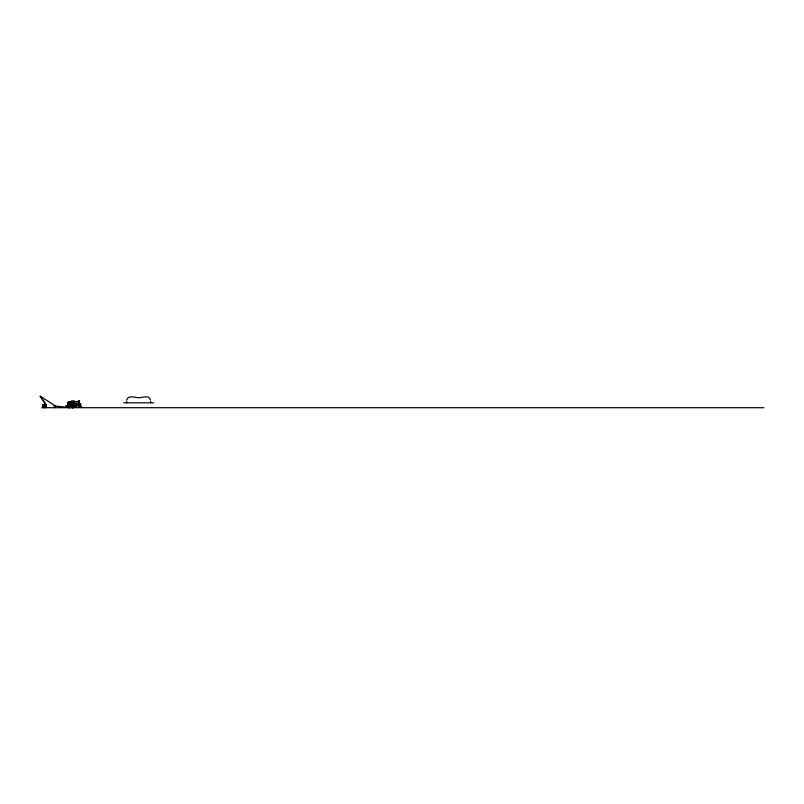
<?xml version="1.0" encoding="UTF-8"?>
<svg xmlns="http://www.w3.org/2000/svg" width="804" height="804" viewBox="0 0 804 804"><rect width="100%" height="100%" fill="white"/><g stroke="black" fill="none" stroke-linecap="round" stroke-linejoin="round"><path stroke-width="1.21" d="M68.591 402.874L67.214 406.191L66.179 405.688L66.209 407.216L69.255 406.231L66.873 406.271L68.38 403.608L69.305 403.196L69.315 404.271L68.44 402.864L69.033 402.01M75.325 405.256L75.586 404.764M78.199 405.467L80.239 405.467L80.34 403.829L70.38 403.829M68.631 403.025C66.38 409.427 66.511 404.754 67.064 406.613M68.772 402.221C70.109 403.467 68.089 404.04 69.033 402.221M68.802 403.829L68.662 403.085L68.762 404.181M69.285 403.166C68.129 404.593 69.144 400.734 69.295 404.563L68.481 404.563C69.043 400.513 67.998 405.367 69.124 402.673M71.868 406.09L71.204 406.07M73.888 404.08L73.214 404.07M69.124 403.467L68.581 403.568L69.445 403.457M80.048 404L79.918 404.955L77.908 405.688M69.596 402.402C67.013 401.307 69.898 406.241 68.481 402.864M68.923 403.136L69.043 402.372L69.174 403.417M69.285 402.874L68.782 402.543M75.928 405.367L75.043 405.337L75.556 405.246M80.822 407.045L80.34 403.829M68.481 403.98L68.631 403.176L66.611 406.402M69.124 403.809L68.481 404.171M66.752 406.603L66.903 406.492M68.149 402.995L68.34 402.332M68.923 403.538L68.712 403.025M68.933 402.935L69.104 402.543M66.993 406.05L67.355 405.96M68.631 403.176L68.692 403.719L68.149 403.015M75.958 405.477C74.842 402.151 75.254 411.156 70.159 406.281C68.682 403.357 73.345 400.995 74.832 403.909L74.883 406.281L73.104 407.698M69.023 404.181L68.993 403.698M71.868 404.191L71.204 404.211M73.144 405.94L73.888 406.512L73.204 406.201M68.782 403.276L68.752 403.799M70.742 405.688L75.586 405.94L75.586 404.342L72.802 404.311M75.465 405.397L75.586 404.884M70.38 405.327L70.38 407.025C69.033 408.894 65.838 406.09 68.018 405.688M68.139 405.568L68.28 401.95L70.38 401.93L70.38 404.482M70.913 404.613L71.546 404.673M71.687 404.482L70.722 404.663M71.164 403.487L70.38 405.146C72.551 411.558 77.707 401.347 71.244 403.427M80.048 404.653L77.013 405.216M74.521 404.03C76.33 407.367 70.239 408.794 70.219 405.146L70.973 403.256C74.601 400.462 76.822 408.392 71.928 407.507C68.139 406.553 71.064 400.824 74.048 403.246M70.159 404.01L70.149 406.261M72.048 407.387L70.44 406.12L70.45 404.141L72.069 402.884L73.596 403.176M74.491 405.96C70.048 411.095 69.345 399.487 74.4 404.131L74.43 406.03M71.134 404.653L71.405 404.563M73.888 403.296L71.958 402.915L70.44 404.161L72.008 402.904L73.978 403.367L74.822 405.146L73.888 406.985M75.948 405.698L75.576 405.528M71.134 405.718L71.687 405.97L71.687 405.337M70.491 406.221L70.491 404.06M71.164 406.794L70.631 404.131M72.993 403.055L74.44 404.211L74.4 406.151L72.933 407.236L71.194 406.804M74.541 406.221L74.722 404.08L72.993 402.744M74.671 406.291L74.963 405.146L74.069 403.256M79.777 405.035L76.963 405.196M72.732 404.01C72.34 402.593 72.149 405.226 72.732 403.427M72.732 406.854C72.34 405.437 72.149 408.07 72.732 406.271M126.73 400.02C128.198 394.724 134.64 397.618 138.368 397.689C142.298 397.829 148.941 394.533 150.529 400.02M75.928 405.819L75.043 405.809M69.375 402.965L69.385 404.563M43.044 407.698L42.592 405.025L44.883 407.698L46.25 405.025L40.2 396.201L55.416 405.97L55.416 407.698M75.053 405.94L75.566 405.819M81.676 407.357L75.234 403.417L75.285 407.286L81.717 407.306M75.204 403.528L81.556 407.347M68.822 402.372L69.094 402.402M77.978 404.492L79.717 404.573L78.068 404.713M75.526 404.703L75.043 404.945L75.586 405.025M70.159 404.01L71.938 402.593L73.104 402.593L74.149 403.095L75.134 405.146M74.069 407.025L74.682 404.04M70.541 403.809L73.114 402.774M69.023 405.035L69.023 405.588M70.993 403.236L70.31 406.181L72.069 407.538M70.873 405.688L71.385 405.729M71.365 407.226L73.114 407.507L74.722 406.201L73.033 407.387L70.481 406.201M71.687 404.402L71.204 404.824M70.802 404.925L71.606 405.146L70.802 405.357M73.646 404.925L74.45 405.146L73.646 405.357M75.586 405.176L75.345 404.864M69.054 406.452L68.903 405.829M68.36 402.301L68.983 402.06M69.255 403.196L69.295 404.181M71.184 403.467L72.038 403.055M70.32 406.201L71.978 407.517L74.038 407.055M75.043 405.337L75.586 405.246M71.486 404.342L71.687 404.945M79.696 400.844L79.294 401.457M79.294 401.658L71.154 401.789L79.294 401.789L79.294 400.643L78.31 400.643L78.31 401.658M69.395 402.402L68.611 402.452M123.665 402.804L153.604 402.804M42.592 407.698L42.592 405.005L46.25 405.025L46.25 407.698M80.551 405.467L80.681 404.844M70.611 405.849L76.038 406.352M41.718 407.698L763.8 407.698M42.592 405.005L46.25 405.025L40.2 396.201M53.747 405.869L69.968 407.698M73.033 402.904L73.948 403.347M71.938 407.698L70.159 406.281M80.47 406.03L81.033 406.613M75.073 404.342L75.043 405.97L75.586 405.94M73.214 406.211L73.888 406.201M68.481 402.181L68.581 404.563M70.37 406.291L70.37 403.99L80.551 404.04L80.551 407.045M66.631 405.688L66.652 407.206M66.31 405.688L66.33 407.216M150.609 401.337L150.609 402.804M126.66 401.337L126.66 402.804M78.852 401.658L78.973 403.94M74.32 401.658L74.32 400.894L71.355 400.894L71.435 403.94M70.219 401.93L70.219 407.025M69.898 401.93L69.898 407.025M44.883 405.025L44.883 407.698M76.249 407.306A1.015 1.015 0 0 1 75.234 406.291"/></g></svg>
